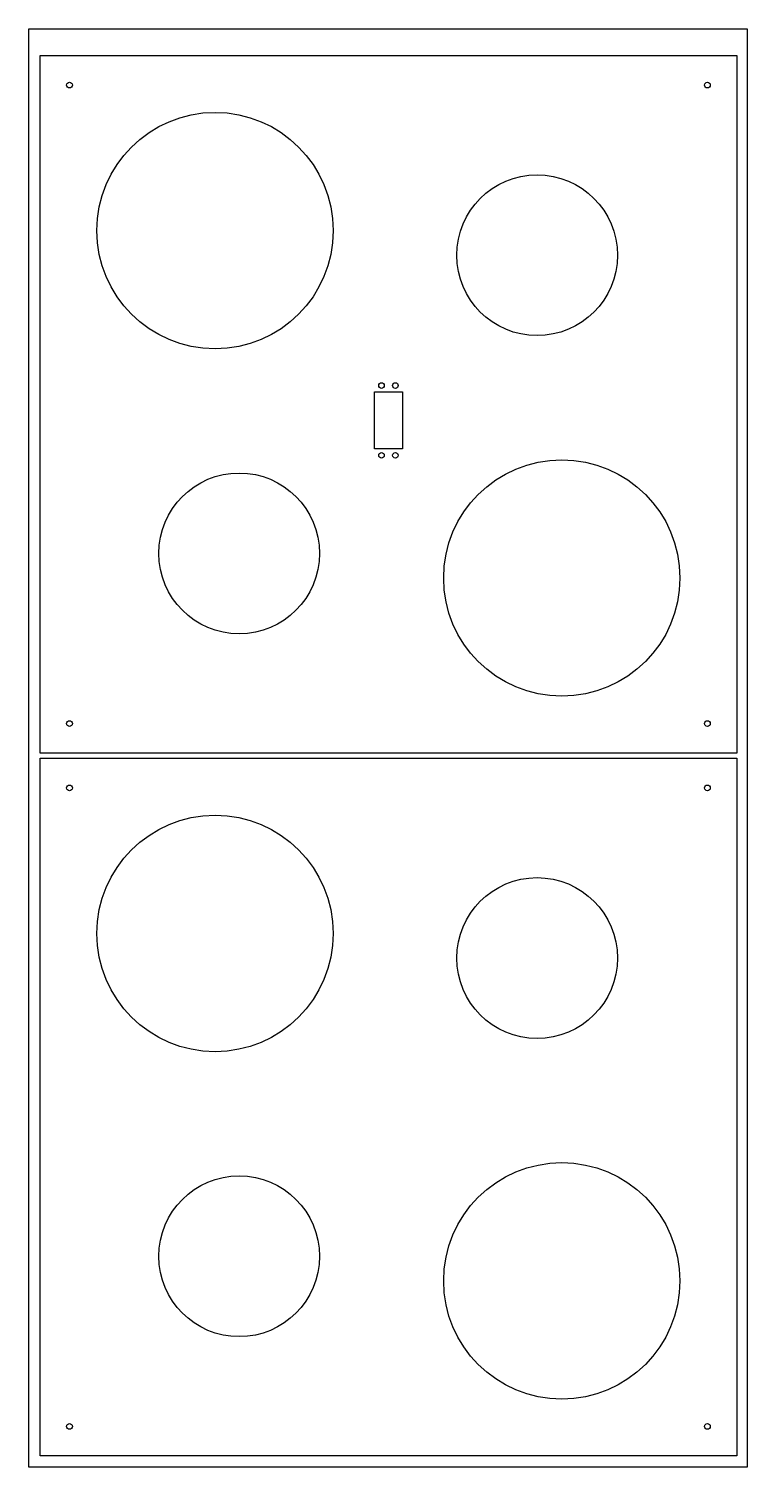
# Model space of a CAD drawing. Extents: x -2455 to -1955, y 371 to 1371.
import ezdxf

# ---------------------------------------------------------------- set-up
doc = ezdxf.new("R2010")
doc.units = 0
doc.layers.get('0').update_dxf_attribs({"linetype": 'CONTINUOUS'})
doc.layers.add('DEFAULT', color=7, linetype='CONTINUOUS')
doc.layers.add('GEARS', color=15, linetype='CONTINUOUS')

msp = doc.modelspace()

# ---------------------------------------------------------------- linework, layer by layer
for p, q in [((-2446.9, 1352.4), (-1961.9, 1352.4)), ((-2446.9, 867.4), (-2446.9, 1352.4)), ((-1961.9, 1352.4), (-1961.9, 867.4)), ((-2214.1, 1118.6), (-2194.7, 1118.6)), ((-2214.1, 1078.8), (-2214.1, 1118.6)), ((-2194.7, 1118.6), (-2194.7, 1078.8)), ((-2194.7, 1078.8), (-2214.1, 1078.8)), ((-1961.9, 867.4), (-2446.9, 867.4)), ((-2446.9, 863.8), (-1961.9, 863.8)), ((-2446.9, 378.8), (-2446.9, 863.8)), ((-1961.9, 863.8), (-1961.9, 378.8)), ((-1961.9, 378.8), (-2446.9, 378.8))]:
    msp.add_line(p, q)
for centre in [(-2209.3, 1122.9), (-2199.6, 1122.9), (-2209.3, 1074.4), (-2199.6, 1074.4)]:
    msp.add_circle(centre, 1.94)
at = {"layer": 'DEFAULT'}
for centre, radius in [((-2426.4, 1331.8), 2), ((-1982.5, 1331.8), 2), ((-2325.1, 1230.6), 82.2), ((-2101, 1213.5), 55.9), ((-2083.8, 989.1), 82.2), ((-2308.3, 1006.2), 55.9), ((-2426.4, 887.9), 2), ((-1982.5, 887.9), 2), ((-2426.4, 843.2), 2), ((-1982.5, 843.2), 2), ((-2325.1, 742), 82.2), ((-2101, 724.9), 55.9), ((-2083.8, 500.5), 82.2), ((-2308.3, 517.6), 55.9), ((-2426.4, 399.3), 2), ((-1982.5, 399.3), 2)]:
    msp.add_circle(centre, radius, dxfattribs=at)
at = {"layer": 'GEARS'}
for p, q in [((-2454.7, 370.9), (-2454.7, 1370.9)), ((-2454.7, 1370.9), (-1954.7, 1370.9)), ((-1954.7, 1370.9), (-1954.7, 370.9)), ((-1954.7, 370.9), (-2454.7, 370.9))]:
    msp.add_line(p, q, dxfattribs=at)

doc.saveas('drawing.dxf')
